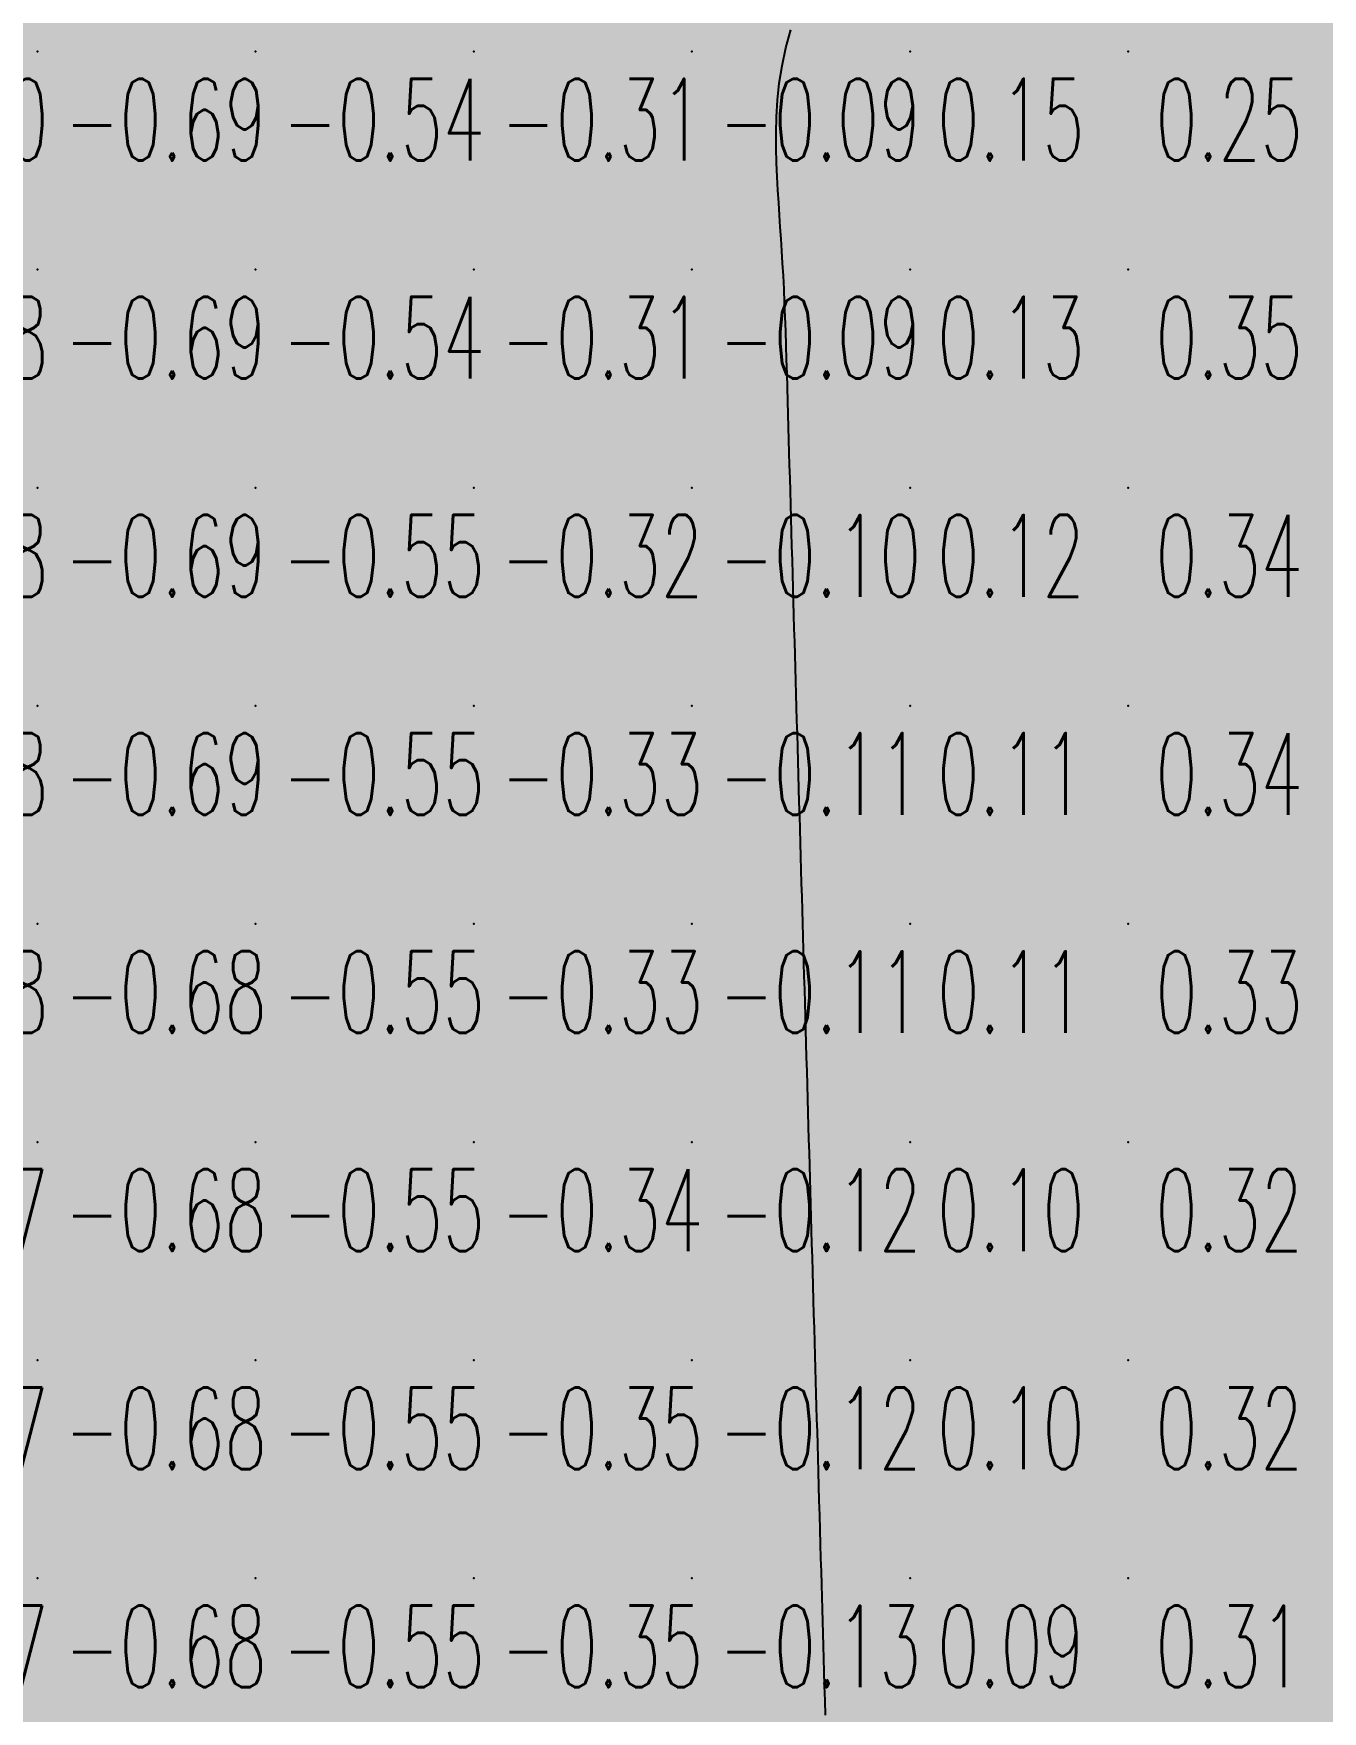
# Model space of a CAD drawing. Header units: millimetres. Extents: x 88261 to 90953, y 390274 to 392322.
# Drawn here: x 90540.1 to 90599.2, y 390581.1 to 390658.1 of the extents above; entities that cross this region are included whole.
import ezdxf
from ezdxf.enums import TextEntityAlignment as Align

# ---------------------------------------------------------------- set-up
doc = ezdxf.new("R2010")
doc.units = ezdxf.units.MM
doc.header["$LTSCALE"] = 25
for name, color, linetype in [('CN_04_00', 242, 'Continuous'), ('COTEAlt', 7, 'Continuous'), ('TN_COLORIAGE', 7, 'Continuous')]:
    doc.layers.add(name, color=color, linetype=linetype)
doc.styles.add('Simplex 1.0', font='Simplex.shx', dxfattribs={"width": 0.99, "height": 2.5})
doc.styles.get("Standard").update_dxf_attribs({"font": 'times.ttf'})

# ---------------------------------------------------------------- blocks, each defined once
blk = doc.blocks.new('COTE')
at = {"color": 0}
blk.add_point((0, 0), dxfattribs=at)
at = {"layer": 'COTEAlt'}
blk.add_attdef('ALT', text='', height=3.75, dxfattribs=at).set_placement((1.25, -1.25), align=Align.TOP_LEFT)

msp = doc.modelspace()

# ---------------------------------------------------------------- linework, layer by layer
at = {"layer": 'CN_04_00', "flags": 128}
msp.add_lwpolyline([(90576.371, 390580.959), (90576.352, 390581.639), (90576.333, 390582.303), (90576.314, 390582.943), (90576.297, 390583.553), (90576.28, 390584.137), (90576.264, 390584.704), (90576.248, 390585.261), (90576.232, 390585.816), (90576.216, 390586.377), (90576.199, 390586.95), (90576.182, 390587.545), (90576.165, 390588.166), (90576.146, 390588.808), (90576.127, 390589.467), (90576.108, 390590.134), (90576.089, 390590.803), (90576.07, 390591.467), (90576.051, 390592.121), (90576.033, 390592.757), (90576.015, 390593.371), (90575.998, 390593.966), (90575.982, 390594.548), (90575.965, 390595.122), (90575.949, 390595.694), (90575.932, 390596.269), (90575.915, 390596.853), (90575.898, 390597.452), (90575.881, 390598.069), (90575.862, 390598.701), (90575.844, 390599.344), (90575.825, 390599.994), (90575.807, 390600.646), (90575.788, 390601.296), (90575.77, 390601.939), (90575.751, 390602.571), (90575.734, 390603.189), (90575.716, 390603.795), (90575.699, 390604.391), (90575.682, 390604.983), (90575.665, 390605.572), (90575.649, 390606.162), (90575.631, 390606.756), (90575.614, 390607.359), (90575.597, 390607.972), (90575.579, 390608.593), (90575.561, 390609.222), (90575.543, 390609.855), (90575.524, 390610.49), (90575.506, 390611.125), (90575.488, 390611.757), (90575.47, 390612.386), (90575.452, 390613.007), (90575.435, 390613.623), (90575.417, 390614.235), (90575.4, 390614.843), (90575.382, 390615.449), (90575.365, 390616.054), (90575.348, 390616.659), (90575.33, 390617.266), (90575.313, 390617.875), (90575.295, 390618.486), (90575.278, 390619.1), (90575.26, 390619.715), (90575.242, 390620.333), (90575.224, 390620.954), (90575.207, 390621.576), (90575.189, 390622.2), (90575.171, 390622.825), (90575.153, 390623.452), (90575.135, 390624.079), (90575.117, 390624.704), (90575.099, 390625.327), (90575.081, 390625.947), (90575.064, 390626.563), (90575.046, 390627.173), (90575.029, 390627.778), (90575.012, 390628.379), (90574.994, 390628.977), (90574.977, 390629.576), (90574.96, 390630.177), (90574.943, 390630.782), (90574.925, 390631.394), (90574.907, 390632.014), (90574.889, 390632.644), (90574.871, 390633.281), (90574.853, 390633.922), (90574.834, 390634.564), (90574.816, 390635.205), (90574.798, 390635.839), (90574.78, 390636.466), (90574.762, 390637.08), (90574.745, 390637.681), (90574.728, 390638.271), (90574.711, 390638.855), (90574.695, 390639.437), (90574.678, 390640.021), (90574.661, 390640.611), (90574.644, 390641.212), (90574.626, 390641.828), (90574.608, 390642.462), (90574.589, 390643.109), (90574.568, 390643.764), (90574.547, 390644.42), (90574.524, 390645.073), (90574.498, 390645.716), (90574.471, 390646.344), (90574.441, 390646.95), (90574.408, 390647.531), (90574.373, 390648.093), (90574.337, 390648.644), (90574.3, 390649.19), (90574.263, 390649.74), (90574.226, 390650.303), (90574.191, 390650.884), (90574.158, 390651.493), (90574.129, 390652.135), (90574.109, 390652.81), (90574.105, 390653.514), (90574.124, 390654.246), (90574.171, 390655.004), (90574.254, 390655.783), (90574.379, 390656.583), (90574.553, 390657.401), (90574.777, 390658.231)], dxfattribs=at)
at = {"layer": 'TN_COLORIAGE', "color": 91}
for points in [[(90530.249, 390657.239, -0.612), (90540.249, 390657.239, -0.612), (90540.249, 390667.239, -0.612)], [(90530.249, 390667.239, -0.612), (90530.249, 390657.239, -0.612), (90540.249, 390667.239, -0.612)], [(90540.249, 390657.239, -0.545), (90550.249, 390657.239, -0.545), (90550.249, 390667.239, -0.545)], [(90540.249, 390667.239, -0.545), (90540.249, 390657.239, -0.545), (90550.249, 390667.239, -0.545)], [(90550.249, 390657.239, -0.301), (90560.249, 390657.239, -0.301), (90560.249, 390667.239, -0.301)], [(90550.249, 390667.239, -0.301), (90550.249, 390657.239, -0.301), (90560.249, 390667.239, -0.301)], [(90560.249, 390657.239), (90568.285, 390665.276), (90560.249, 390667.239), (90568.252, 390667.239)], [(90560.249, 390657.239), (90568.285, 390665.276), (90570.249, 390657.239), (90570.249, 390662.6)], [(90573.964, 390657.239, -0.087), (90577.337, 390664.328, -0.087), (90570.249, 390657.239, -0.087)], [(90570.249, 390662.6, -0.087), (90577.337, 390664.328, -0.087), (90570.249, 390657.239, -0.087)], [(90530.249, 390647.239, -0.695), (90540.249, 390647.239, -0.695), (90540.249, 390657.239, -0.695)], [(90530.249, 390657.239, -0.695), (90530.249, 390647.239, -0.695), (90540.249, 390657.239, -0.695)], [(90540.249, 390647.239, -0.545), (90550.249, 390647.239, -0.545), (90550.249, 390657.239, -0.545)], [(90540.249, 390657.239, -0.545), (90540.249, 390647.239, -0.545), (90550.249, 390657.239, -0.545)], [(90550.249, 390647.239, -0.307), (90560.249, 390647.239, -0.307), (90560.249, 390657.239, -0.307)], [(90550.249, 390657.239, -0.307), (90550.249, 390647.239, -0.307), (90560.249, 390657.239, -0.307)], [(90560.249, 390647.239, -0.087), (90570.249, 390647.239, -0.087), (90570.249, 390657.239, -0.087)], [(90560.249, 390657.239, -0.087), (90560.249, 390647.239, -0.087), (90570.249, 390657.239, -0.087)], [(90570.249, 390647.239), (90574.129, 390651.12), (90570.249, 390657.239), (90573.964, 390657.239)], [(90574.129, 390651.12, -0.093), (90574.471, 390647.239, -0.093), (90570.249, 390647.239, -0.093)], [(90530.249, 390637.239, -0.692), (90540.249, 390637.239, -0.692), (90540.249, 390647.239, -0.692)], [(90530.249, 390647.239, -0.692), (90530.249, 390637.239, -0.692), (90540.249, 390647.239, -0.692)], [(90540.249, 390637.239, -0.545), (90550.249, 390637.239, -0.545), (90550.249, 390647.239, -0.545)], [(90540.249, 390647.239, -0.545), (90540.249, 390637.239, -0.545), (90550.249, 390647.239, -0.545)], [(90550.249, 390637.239, -0.314), (90560.249, 390637.239, -0.314), (90560.249, 390647.239, -0.314)], [(90550.249, 390647.239, -0.314), (90550.249, 390637.239, -0.314), (90560.249, 390647.239, -0.314)], [(90560.249, 390637.239, -0.093), (90570.249, 390637.239, -0.093), (90570.249, 390647.239, -0.093)], [(90560.249, 390647.239, -0.093), (90560.249, 390637.239, -0.093), (90570.249, 390647.239, -0.093)], [(90570.249, 390637.239), (90574.632, 390641.622), (90570.249, 390647.239), (90574.471, 390647.239)], [(90574.632, 390641.622, -0.099), (90574.758, 390637.239, -0.099), (90570.249, 390637.239, -0.099)], [(90530.249, 390627.239, -0.69), (90540.249, 390627.239, -0.69), (90540.249, 390637.239, -0.69)], [(90530.249, 390637.239, -0.69), (90530.249, 390627.239, -0.69), (90540.249, 390637.239, -0.69)], [(90540.249, 390627.239, -0.545), (90550.249, 390627.239, -0.545), (90550.249, 390637.239, -0.545)], [(90540.249, 390637.239, -0.545), (90540.249, 390627.239, -0.545), (90550.249, 390637.239, -0.545)], [(90550.249, 390627.239, -0.32), (90560.249, 390627.239, -0.32), (90560.249, 390637.239, -0.32)], [(90550.249, 390637.239, -0.32), (90550.249, 390627.239, -0.32), (90560.249, 390637.239, -0.32)], [(90560.249, 390627.239, -0.099), (90570.249, 390627.239, -0.099), (90570.249, 390637.239, -0.099)], [(90560.249, 390637.239, -0.099), (90560.249, 390627.239, -0.099), (90570.249, 390637.239, -0.099)], [(90570.249, 390627.239), (90574.911, 390631.901), (90570.249, 390637.239), (90574.758, 390637.239)], [(90574.911, 390631.901, -0.106), (90575.044, 390627.239, -0.106), (90570.249, 390627.239, -0.106)], [(90530.249, 390617.239, -0.687), (90540.249, 390617.239, -0.687), (90540.249, 390627.239, -0.687)], [(90530.249, 390627.239, -0.687), (90530.249, 390617.239, -0.687), (90540.249, 390627.239, -0.687)], [(90540.249, 390617.239, -0.545), (90550.249, 390617.239, -0.545), (90550.249, 390627.239, -0.545)], [(90540.249, 390627.239, -0.545), (90540.249, 390617.239, -0.545), (90550.249, 390627.239, -0.545)], [(90550.249, 390617.239, -0.326), (90560.249, 390617.239, -0.326), (90560.249, 390627.239, -0.326)], [(90550.249, 390627.239, -0.326), (90550.249, 390617.239, -0.326), (90560.249, 390627.239, -0.326)], [(90560.249, 390617.239, -0.106), (90570.249, 390617.239, -0.106), (90570.249, 390627.239, -0.106)], [(90560.249, 390627.239, -0.106), (90560.249, 390617.239, -0.106), (90570.249, 390627.239, -0.106)], [(90570.249, 390617.239), (90575.189, 390622.18), (90570.249, 390627.239), (90575.044, 390627.239)], [(90575.189, 390622.18, -0.112), (90575.331, 390617.239, -0.112), (90570.249, 390617.239, -0.112)], [(90530.249, 390607.239, -0.684), (90540.249, 390607.239, -0.684), (90540.249, 390617.239, -0.684)], [(90530.249, 390617.239, -0.684), (90530.249, 390607.239, -0.684), (90540.249, 390617.239, -0.684)], [(90540.249, 390607.239, -0.545), (90550.249, 390607.239, -0.545), (90550.249, 390617.239, -0.545)], [(90540.249, 390617.239, -0.545), (90540.249, 390607.239, -0.545), (90550.249, 390617.239, -0.545)], [(90550.249, 390607.239, -0.333), (90560.249, 390607.239, -0.333), (90560.249, 390617.239, -0.333)], [(90550.249, 390617.239, -0.333), (90550.249, 390607.239, -0.333), (90560.249, 390617.239, -0.333)], [(90560.249, 390607.239, -0.112), (90570.249, 390607.239, -0.112), (90570.249, 390617.239, -0.112)], [(90560.249, 390617.239, -0.112), (90560.249, 390607.239, -0.112), (90570.249, 390617.239, -0.112)], [(90570.249, 390607.239), (90575.468, 390612.459), (90570.249, 390617.239), (90575.331, 390617.239)], [(90575.468, 390612.459, -0.118), (90575.618, 390607.239, -0.118), (90570.249, 390607.239, -0.118)], [(90530.249, 390597.239, -0.682), (90540.249, 390597.239, -0.682), (90540.249, 390607.239, -0.682)], [(90530.249, 390607.239, -0.682), (90530.249, 390597.239, -0.682), (90540.249, 390607.239, -0.682)], [(90540.249, 390597.239, -0.545), (90550.249, 390597.239, -0.545), (90550.249, 390607.239, -0.545)], [(90540.249, 390607.239, -0.545), (90540.249, 390597.239, -0.545), (90550.249, 390607.239, -0.545)], [(90550.249, 390597.239, -0.339), (90560.249, 390597.239, -0.339), (90560.249, 390607.239, -0.339)], [(90550.249, 390607.239, -0.339), (90550.249, 390597.239, -0.339), (90560.249, 390607.239, -0.339)], [(90560.249, 390597.239, -0.118), (90570.249, 390597.239, -0.118), (90570.249, 390607.239, -0.118)], [(90560.249, 390607.239, -0.118), (90560.249, 390597.239, -0.118), (90570.249, 390607.239, -0.118)], [(90570.249, 390597.239), (90575.747, 390602.737), (90570.249, 390607.239), (90575.618, 390607.239)], [(90575.747, 390602.737, -0.125), (90575.904, 390597.239, -0.125), (90570.249, 390597.239, -0.125)], [(90530.249, 390587.239, -0.679), (90540.249, 390587.239, -0.679), (90540.249, 390597.239, -0.679)], [(90530.249, 390597.239, -0.679), (90530.249, 390587.239, -0.679), (90540.249, 390597.239, -0.679)], [(90540.249, 390587.239, -0.545), (90550.249, 390587.239, -0.545), (90550.249, 390597.239, -0.545)], [(90540.249, 390597.239, -0.545), (90540.249, 390587.239, -0.545), (90550.249, 390597.239, -0.545)], [(90550.249, 390587.239, -0.345), (90560.249, 390587.239, -0.345), (90560.249, 390597.239, -0.345)], [(90550.249, 390597.239, -0.345), (90550.249, 390587.239, -0.345), (90560.249, 390597.239, -0.345)], [(90560.249, 390587.239, -0.125), (90570.249, 390587.239, -0.125), (90570.249, 390597.239, -0.125)], [(90560.249, 390597.239, -0.125), (90560.249, 390587.239, -0.125), (90570.249, 390597.239, -0.125)], [(90570.249, 390587.239), (90576.025, 390593.016), (90570.249, 390597.239), (90575.904, 390597.239)], [(90576.025, 390593.016, -0.131), (90576.191, 390587.239, -0.131), (90570.249, 390587.239, -0.131)], [(90530.249, 390577.239, -0.676), (90540.249, 390577.239, -0.676), (90540.249, 390587.239, -0.676)], [(90530.249, 390587.239, -0.676), (90530.249, 390577.239, -0.676), (90540.249, 390587.239, -0.676)], [(90540.249, 390577.239, -0.546), (90550.249, 390577.239, -0.546), (90550.249, 390587.239, -0.546)], [(90540.249, 390587.239, -0.546), (90540.249, 390577.239, -0.546), (90550.249, 390587.239, -0.546)], [(90550.249, 390577.239, -0.351), (90560.249, 390577.239, -0.351), (90560.249, 390587.239, -0.351)], [(90550.249, 390587.239, -0.351), (90550.249, 390577.239, -0.351), (90560.249, 390587.239, -0.351)], [(90560.249, 390577.239, -0.131), (90570.249, 390577.239, -0.131), (90570.249, 390587.239, -0.131)], [(90560.249, 390587.239, -0.131), (90560.249, 390577.239, -0.131), (90570.249, 390587.239, -0.131)], [(90570.249, 390577.239), (90576.304, 390583.295), (90570.249, 390587.239), (90576.191, 390587.239)], [(90576.304, 390583.295, -0.137), (90576.478, 390577.239, -0.137), (90570.249, 390577.239, -0.137)]]:
    msp.add_solid(points, dxfattribs=at)
at = {"layer": 'TN_COLORIAGE', "color": 81}
for points in [[(90577.337, 390664.328, 0.147), (90573.964, 390657.239, 0.147), (90580.249, 390667.239, 0.147), (90580.249, 390657.239, 0.147)], [(90580.249, 390657.239, 0.317), (90590.249, 390657.239, 0.317), (90590.249, 390667.239, 0.317)], [(90580.249, 390667.239, 0.317), (90580.249, 390657.239, 0.317), (90590.249, 390667.239, 0.317)], [(90590.249, 390667.239, 0.515), (90590.249, 390657.239, 0.515), (90600.249, 390667.239, 0.515)], [(90590.249, 390657.239, 0.515), (90600.249, 390657.239, 0.515), (90600.249, 390667.239, 0.515)], [(90573.964, 390657.239, 0.147), (90574.129, 390651.12, 0.147), (90580.249, 390657.239, 0.147)], [(90574.471, 390647.239, 0.147), (90574.129, 390651.12, 0.147), (90580.249, 390647.239, 0.147), (90580.249, 390657.239, 0.147)], [(90580.249, 390647.239, 0.251), (90590.249, 390647.239, 0.251), (90590.249, 390657.239, 0.251)], [(90580.249, 390657.239, 0.251), (90580.249, 390647.239, 0.251), (90590.249, 390657.239, 0.251)], [(90590.249, 390657.239, 0.518), (90590.249, 390647.239, 0.518), (90600.249, 390657.239, 0.518)], [(90590.249, 390647.239, 0.518), (90600.249, 390647.239, 0.518), (90600.249, 390657.239, 0.518)], [(90574.471, 390647.239, 0.127), (90574.632, 390641.622, 0.127), (90580.249, 390647.239, 0.127)], [(90574.758, 390637.239, 0.127), (90574.632, 390641.622, 0.127), (90580.249, 390637.239, 0.127), (90580.249, 390647.239, 0.127)], [(90580.249, 390637.239, 0.348), (90590.249, 390637.239, 0.348), (90590.249, 390647.239, 0.348)], [(90580.249, 390647.239, 0.348), (90580.249, 390637.239, 0.348), (90590.249, 390647.239, 0.348)], [(90590.249, 390647.239, 0.706), (90590.249, 390637.239, 0.706), (90600.249, 390647.239, 0.706)], [(90590.249, 390637.239, 0.706), (90600.249, 390637.239, 0.706), (90600.249, 390647.239, 0.706)], [(90574.758, 390637.239, 0.121), (90574.911, 390631.901, 0.121), (90580.249, 390637.239, 0.121)], [(90575.044, 390627.239, 0.121), (90574.911, 390631.901, 0.121), (90580.249, 390627.239, 0.121), (90580.249, 390637.239, 0.121)], [(90580.249, 390627.239, 0.342), (90590.249, 390627.239, 0.342), (90590.249, 390637.239, 0.342)], [(90580.249, 390637.239, 0.342), (90580.249, 390627.239, 0.342), (90590.249, 390637.239, 0.342)], [(90590.249, 390637.239, 0.562), (90590.249, 390627.239, 0.562), (90600.249, 390637.239, 0.562)], [(90590.249, 390627.239, 0.562), (90600.249, 390627.239, 0.562), (90600.249, 390637.239, 0.562)], [(90575.044, 390627.239, 0.115), (90575.189, 390622.18, 0.115), (90580.249, 390627.239, 0.115)], [(90575.331, 390617.239, 0.115), (90575.189, 390622.18, 0.115), (90580.249, 390617.239, 0.115), (90580.249, 390627.239, 0.115)], [(90580.249, 390617.239, 0.335), (90590.249, 390617.239, 0.335), (90590.249, 390627.239, 0.335)], [(90580.249, 390627.239, 0.335), (90580.249, 390617.239, 0.335), (90590.249, 390627.239, 0.335)], [(90590.249, 390627.239, 0.556), (90590.249, 390617.239, 0.556), (90600.249, 390627.239, 0.556)], [(90590.249, 390617.239, 0.556), (90600.249, 390617.239, 0.556), (90600.249, 390627.239, 0.556)], [(90575.331, 390617.239, 0.108), (90575.468, 390612.459, 0.108), (90580.249, 390617.239, 0.108)], [(90575.618, 390607.239, 0.108), (90575.468, 390612.459, 0.108), (90580.249, 390607.239, 0.108), (90580.249, 390617.239, 0.108)], [(90580.249, 390607.239, 0.329), (90590.249, 390607.239, 0.329), (90590.249, 390617.239, 0.329)], [(90580.249, 390617.239, 0.329), (90580.249, 390607.239, 0.329), (90590.249, 390617.239, 0.329)], [(90590.249, 390617.239, 0.549), (90590.249, 390607.239, 0.549), (90600.249, 390617.239, 0.549)], [(90590.249, 390607.239, 0.549), (90600.249, 390607.239, 0.549), (90600.249, 390617.239, 0.549)], [(90575.618, 390607.239, 0.102), (90575.747, 390602.737, 0.102), (90580.249, 390607.239, 0.102)], [(90575.904, 390597.239, 0.102), (90575.747, 390602.737, 0.102), (90580.249, 390597.239, 0.102), (90580.249, 390607.239, 0.102)], [(90580.249, 390597.239, 0.323), (90590.249, 390597.239, 0.323), (90590.249, 390607.239, 0.323)], [(90580.249, 390607.239, 0.323), (90580.249, 390597.239, 0.323), (90590.249, 390607.239, 0.323)], [(90590.249, 390607.239, 0.543), (90590.249, 390597.239, 0.543), (90600.249, 390607.239, 0.543)], [(90590.249, 390597.239, 0.543), (90600.249, 390597.239, 0.543), (90600.249, 390607.239, 0.543)], [(90575.904, 390597.239, 0.096), (90576.025, 390593.016, 0.096), (90580.249, 390597.239, 0.096)], [(90576.191, 390587.239, 0.096), (90576.025, 390593.016, 0.096), (90580.249, 390587.239, 0.096), (90580.249, 390597.239, 0.096)], [(90580.249, 390587.239, 0.316), (90590.249, 390587.239, 0.316), (90590.249, 390597.239, 0.316)], [(90580.249, 390597.239, 0.316), (90580.249, 390587.239, 0.316), (90590.249, 390597.239, 0.316)], [(90590.249, 390597.239, 0.537), (90590.249, 390587.239, 0.537), (90600.249, 390597.239, 0.537)], [(90590.249, 390587.239, 0.537), (90600.249, 390587.239, 0.537), (90600.249, 390597.239, 0.537)], [(90576.191, 390587.239, 0.089), (90576.304, 390583.295, 0.089), (90580.249, 390587.239, 0.089)], [(90576.478, 390577.239, 0.089), (90576.304, 390583.295, 0.089), (90580.249, 390577.239, 0.089), (90580.249, 390587.239, 0.089)], [(90580.249, 390577.239, 0.31), (90590.249, 390577.239, 0.31), (90590.249, 390587.239, 0.31)], [(90580.249, 390587.239, 0.31), (90580.249, 390577.239, 0.31), (90590.249, 390587.239, 0.31)], [(90590.249, 390587.239, 0.53), (90590.249, 390577.239, 0.53), (90600.249, 390587.239, 0.53)], [(90590.249, 390577.239, 0.53), (90600.249, 390577.239, 0.53), (90600.249, 390587.239, 0.53)]]:
    msp.add_solid(points, dxfattribs=at)

# ---------------------------------------------------------------- block references
at = {"layer": 'COTEAlt'}
ref = msp.add_blockref('COTE', (90530.249, 390657.239), dxfattribs=at)
ref.add_attrib('ALT', '-0.70', dxfattribs={"height": 3.75, "style": 'Simplex 1.0', "width": 0.6}).set_placement((90531.499, 390655.989), align=Align.TOP_LEFT)
ref = msp.add_blockref('COTE', (90540.249, 390657.239), dxfattribs=at)
ref.add_attrib('ALT', '-0.69', dxfattribs={"height": 3.75, "style": 'Simplex 1.0', "width": 0.6}).set_placement((90541.499, 390655.989), align=Align.TOP_LEFT)
ref = msp.add_blockref('COTE', (90550.249, 390657.239), dxfattribs=at)
ref.add_attrib('ALT', '-0.54', dxfattribs={"height": 3.75, "style": 'Simplex 1.0', "width": 0.6}).set_placement((90551.499, 390655.989), align=Align.TOP_LEFT)
ref = msp.add_blockref('COTE', (90560.249, 390657.239), dxfattribs=at)
ref.add_attrib('ALT', '-0.31', dxfattribs={"height": 3.75, "style": 'Simplex 1.0', "width": 0.6}).set_placement((90561.499, 390655.989), align=Align.TOP_LEFT)
ref = msp.add_blockref('COTE', (90570.249, 390657.239), dxfattribs=at)
ref.add_attrib('ALT', '-0.09', dxfattribs={"height": 3.75, "style": 'Simplex 1.0', "width": 0.6}).set_placement((90571.499, 390655.989), align=Align.TOP_LEFT)
ref = msp.add_blockref('COTE', (90580.249, 390657.239), dxfattribs=at)
ref.add_attrib('ALT', '0.15', dxfattribs={"height": 3.75, "style": 'Simplex 1.0', "width": 0.6}).set_placement((90581.499, 390655.989), align=Align.TOP_LEFT)
ref = msp.add_blockref('COTE', (90590.249, 390657.239), dxfattribs=at)
ref.add_attrib('ALT', '0.25', dxfattribs={"height": 3.75, "style": 'Simplex 1.0', "width": 0.6}).set_placement((90591.499, 390655.989), align=Align.TOP_LEFT)
ref = msp.add_blockref('COTE', (90530.249, 390647.239), dxfattribs=at)
ref.add_attrib('ALT', '-0.78', dxfattribs={"height": 3.75, "style": 'Simplex 1.0', "width": 0.6}).set_placement((90531.499, 390645.989), align=Align.TOP_LEFT)
ref = msp.add_blockref('COTE', (90540.249, 390647.239), dxfattribs=at)
ref.add_attrib('ALT', '-0.69', dxfattribs={"height": 3.75, "style": 'Simplex 1.0', "width": 0.6}).set_placement((90541.499, 390645.989), align=Align.TOP_LEFT)
ref = msp.add_blockref('COTE', (90550.249, 390647.239), dxfattribs=at)
ref.add_attrib('ALT', '-0.54', dxfattribs={"height": 3.75, "style": 'Simplex 1.0', "width": 0.6}).set_placement((90551.499, 390645.989), align=Align.TOP_LEFT)
ref = msp.add_blockref('COTE', (90560.249, 390647.239), dxfattribs=at)
ref.add_attrib('ALT', '-0.31', dxfattribs={"height": 3.75, "style": 'Simplex 1.0', "width": 0.6}).set_placement((90561.499, 390645.989), align=Align.TOP_LEFT)
ref = msp.add_blockref('COTE', (90570.249, 390647.239), dxfattribs=at)
ref.add_attrib('ALT', '-0.09', dxfattribs={"height": 3.75, "style": 'Simplex 1.0', "width": 0.6}).set_placement((90571.499, 390645.989), align=Align.TOP_LEFT)
ref = msp.add_blockref('COTE', (90580.249, 390647.239), dxfattribs=at)
ref.add_attrib('ALT', '0.13', dxfattribs={"height": 3.75, "style": 'Simplex 1.0', "width": 0.6}).set_placement((90581.499, 390645.989), align=Align.TOP_LEFT)
ref = msp.add_blockref('COTE', (90590.249, 390647.239), dxfattribs=at)
ref.add_attrib('ALT', '0.35', dxfattribs={"height": 3.75, "style": 'Simplex 1.0', "width": 0.6}).set_placement((90591.499, 390645.989), align=Align.TOP_LEFT)
ref = msp.add_blockref('COTE', (90530.249, 390637.239), dxfattribs=at)
ref.add_attrib('ALT', '-0.78', dxfattribs={"height": 3.75, "style": 'Simplex 1.0', "width": 0.6}).set_placement((90531.499, 390635.989), align=Align.TOP_LEFT)
ref = msp.add_blockref('COTE', (90540.249, 390637.239), dxfattribs=at)
ref.add_attrib('ALT', '-0.69', dxfattribs={"height": 3.75, "style": 'Simplex 1.0', "width": 0.6}).set_placement((90541.499, 390635.989), align=Align.TOP_LEFT)
ref = msp.add_blockref('COTE', (90550.249, 390637.239), dxfattribs=at)
ref.add_attrib('ALT', '-0.55', dxfattribs={"height": 3.75, "style": 'Simplex 1.0', "width": 0.6}).set_placement((90551.499, 390635.989), align=Align.TOP_LEFT)
ref = msp.add_blockref('COTE', (90560.249, 390637.239), dxfattribs=at)
ref.add_attrib('ALT', '-0.32', dxfattribs={"height": 3.75, "style": 'Simplex 1.0', "width": 0.6}).set_placement((90561.499, 390635.989), align=Align.TOP_LEFT)
ref = msp.add_blockref('COTE', (90570.249, 390637.239), dxfattribs=at)
ref.add_attrib('ALT', '-0.10', dxfattribs={"height": 3.75, "style": 'Simplex 1.0', "width": 0.6}).set_placement((90571.499, 390635.989), align=Align.TOP_LEFT)
ref = msp.add_blockref('COTE', (90580.249, 390637.239), dxfattribs=at)
ref.add_attrib('ALT', '0.12', dxfattribs={"height": 3.75, "style": 'Simplex 1.0', "width": 0.6}).set_placement((90581.499, 390635.989), align=Align.TOP_LEFT)
ref = msp.add_blockref('COTE', (90590.249, 390637.239), dxfattribs=at)
ref.add_attrib('ALT', '0.34', dxfattribs={"height": 3.75, "style": 'Simplex 1.0', "width": 0.6}).set_placement((90591.499, 390635.989), align=Align.TOP_LEFT)
ref = msp.add_blockref('COTE', (90530.249, 390627.239), dxfattribs=at)
ref.add_attrib('ALT', '-0.78', dxfattribs={"height": 3.75, "style": 'Simplex 1.0', "width": 0.6}).set_placement((90531.499, 390625.989), align=Align.TOP_LEFT)
ref = msp.add_blockref('COTE', (90540.249, 390627.239), dxfattribs=at)
ref.add_attrib('ALT', '-0.69', dxfattribs={"height": 3.75, "style": 'Simplex 1.0', "width": 0.6}).set_placement((90541.499, 390625.989), align=Align.TOP_LEFT)
ref = msp.add_blockref('COTE', (90550.249, 390627.239), dxfattribs=at)
ref.add_attrib('ALT', '-0.55', dxfattribs={"height": 3.75, "style": 'Simplex 1.0', "width": 0.6}).set_placement((90551.499, 390625.989), align=Align.TOP_LEFT)
ref = msp.add_blockref('COTE', (90560.249, 390627.239), dxfattribs=at)
ref.add_attrib('ALT', '-0.33', dxfattribs={"height": 3.75, "style": 'Simplex 1.0', "width": 0.6}).set_placement((90561.499, 390625.989), align=Align.TOP_LEFT)
ref = msp.add_blockref('COTE', (90570.249, 390627.239), dxfattribs=at)
ref.add_attrib('ALT', '-0.11', dxfattribs={"height": 3.75, "style": 'Simplex 1.0', "width": 0.6}).set_placement((90571.499, 390625.989), align=Align.TOP_LEFT)
ref = msp.add_blockref('COTE', (90580.249, 390627.239), dxfattribs=at)
ref.add_attrib('ALT', '0.11', dxfattribs={"height": 3.75, "style": 'Simplex 1.0', "width": 0.6}).set_placement((90581.499, 390625.989), align=Align.TOP_LEFT)
ref = msp.add_blockref('COTE', (90590.249, 390627.239), dxfattribs=at)
ref.add_attrib('ALT', '0.34', dxfattribs={"height": 3.75, "style": 'Simplex 1.0', "width": 0.6}).set_placement((90591.499, 390625.989), align=Align.TOP_LEFT)
ref = msp.add_blockref('COTE', (90530.249, 390617.239), dxfattribs=at)
ref.add_attrib('ALT', '-0.78', dxfattribs={"height": 3.75, "style": 'Simplex 1.0', "width": 0.6}).set_placement((90531.499, 390615.989), align=Align.TOP_LEFT)
ref = msp.add_blockref('COTE', (90540.249, 390617.239), dxfattribs=at)
ref.add_attrib('ALT', '-0.68', dxfattribs={"height": 3.75, "style": 'Simplex 1.0', "width": 0.6}).set_placement((90541.499, 390615.989), align=Align.TOP_LEFT)
ref = msp.add_blockref('COTE', (90550.249, 390617.239), dxfattribs=at)
ref.add_attrib('ALT', '-0.55', dxfattribs={"height": 3.75, "style": 'Simplex 1.0', "width": 0.6}).set_placement((90551.499, 390615.989), align=Align.TOP_LEFT)
ref = msp.add_blockref('COTE', (90560.249, 390617.239), dxfattribs=at)
ref.add_attrib('ALT', '-0.33', dxfattribs={"height": 3.75, "style": 'Simplex 1.0', "width": 0.6}).set_placement((90561.499, 390615.989), align=Align.TOP_LEFT)
ref = msp.add_blockref('COTE', (90570.249, 390617.239), dxfattribs=at)
ref.add_attrib('ALT', '-0.11', dxfattribs={"height": 3.75, "style": 'Simplex 1.0', "width": 0.6}).set_placement((90571.499, 390615.989), align=Align.TOP_LEFT)
ref = msp.add_blockref('COTE', (90580.249, 390617.239), dxfattribs=at)
ref.add_attrib('ALT', '0.11', dxfattribs={"height": 3.75, "style": 'Simplex 1.0', "width": 0.6}).set_placement((90581.499, 390615.989), align=Align.TOP_LEFT)
ref = msp.add_blockref('COTE', (90590.249, 390617.239), dxfattribs=at)
ref.add_attrib('ALT', '0.33', dxfattribs={"height": 3.75, "style": 'Simplex 1.0', "width": 0.6}).set_placement((90591.499, 390615.989), align=Align.TOP_LEFT)
ref = msp.add_blockref('COTE', (90530.249, 390607.239), dxfattribs=at)
ref.add_attrib('ALT', '-0.77', dxfattribs={"height": 3.75, "style": 'Simplex 1.0', "width": 0.6}).set_placement((90531.499, 390605.989), align=Align.TOP_LEFT)
ref = msp.add_blockref('COTE', (90540.249, 390607.239), dxfattribs=at)
ref.add_attrib('ALT', '-0.68', dxfattribs={"height": 3.75, "style": 'Simplex 1.0', "width": 0.6}).set_placement((90541.499, 390605.989), align=Align.TOP_LEFT)
ref = msp.add_blockref('COTE', (90550.249, 390607.239), dxfattribs=at)
ref.add_attrib('ALT', '-0.55', dxfattribs={"height": 3.75, "style": 'Simplex 1.0', "width": 0.6}).set_placement((90551.499, 390605.989), align=Align.TOP_LEFT)
ref = msp.add_blockref('COTE', (90560.249, 390607.239), dxfattribs=at)
ref.add_attrib('ALT', '-0.34', dxfattribs={"height": 3.75, "style": 'Simplex 1.0', "width": 0.6}).set_placement((90561.499, 390605.989), align=Align.TOP_LEFT)
ref = msp.add_blockref('COTE', (90570.249, 390607.239), dxfattribs=at)
ref.add_attrib('ALT', '-0.12', dxfattribs={"height": 3.75, "style": 'Simplex 1.0', "width": 0.6}).set_placement((90571.499, 390605.989), align=Align.TOP_LEFT)
ref = msp.add_blockref('COTE', (90580.249, 390607.239), dxfattribs=at)
ref.add_attrib('ALT', '0.10', dxfattribs={"height": 3.75, "style": 'Simplex 1.0', "width": 0.6}).set_placement((90581.499, 390605.989), align=Align.TOP_LEFT)
ref = msp.add_blockref('COTE', (90590.249, 390607.239), dxfattribs=at)
ref.add_attrib('ALT', '0.32', dxfattribs={"height": 3.75, "style": 'Simplex 1.0', "width": 0.6}).set_placement((90591.499, 390605.989), align=Align.TOP_LEFT)
ref = msp.add_blockref('COTE', (90530.249, 390597.239), dxfattribs=at)
ref.add_attrib('ALT', '-0.77', dxfattribs={"height": 3.75, "style": 'Simplex 1.0', "width": 0.6}).set_placement((90531.499, 390595.989), align=Align.TOP_LEFT)
ref = msp.add_blockref('COTE', (90540.249, 390597.239), dxfattribs=at)
ref.add_attrib('ALT', '-0.68', dxfattribs={"height": 3.75, "style": 'Simplex 1.0', "width": 0.6}).set_placement((90541.499, 390595.989), align=Align.TOP_LEFT)
ref = msp.add_blockref('COTE', (90550.249, 390597.239), dxfattribs=at)
ref.add_attrib('ALT', '-0.55', dxfattribs={"height": 3.75, "style": 'Simplex 1.0', "width": 0.6}).set_placement((90551.499, 390595.989), align=Align.TOP_LEFT)
ref = msp.add_blockref('COTE', (90560.249, 390597.239), dxfattribs=at)
ref.add_attrib('ALT', '-0.35', dxfattribs={"height": 3.75, "style": 'Simplex 1.0', "width": 0.6}).set_placement((90561.499, 390595.989), align=Align.TOP_LEFT)
ref = msp.add_blockref('COTE', (90570.249, 390597.239), dxfattribs=at)
ref.add_attrib('ALT', '-0.12', dxfattribs={"height": 3.75, "style": 'Simplex 1.0', "width": 0.6}).set_placement((90571.499, 390595.989), align=Align.TOP_LEFT)
ref = msp.add_blockref('COTE', (90580.249, 390597.239), dxfattribs=at)
ref.add_attrib('ALT', '0.10', dxfattribs={"height": 3.75, "style": 'Simplex 1.0', "width": 0.6}).set_placement((90581.499, 390595.989), align=Align.TOP_LEFT)
ref = msp.add_blockref('COTE', (90590.249, 390597.239), dxfattribs=at)
ref.add_attrib('ALT', '0.32', dxfattribs={"height": 3.75, "style": 'Simplex 1.0', "width": 0.6}).set_placement((90591.499, 390595.989), align=Align.TOP_LEFT)
ref = msp.add_blockref('COTE', (90530.249, 390587.239), dxfattribs=at)
ref.add_attrib('ALT', '-0.77', dxfattribs={"height": 3.75, "style": 'Simplex 1.0', "width": 0.6}).set_placement((90531.499, 390585.989), align=Align.TOP_LEFT)
ref = msp.add_blockref('COTE', (90540.249, 390587.239), dxfattribs=at)
ref.add_attrib('ALT', '-0.68', dxfattribs={"height": 3.75, "style": 'Simplex 1.0', "width": 0.6}).set_placement((90541.499, 390585.989), align=Align.TOP_LEFT)
ref = msp.add_blockref('COTE', (90550.249, 390587.239), dxfattribs=at)
ref.add_attrib('ALT', '-0.55', dxfattribs={"height": 3.75, "style": 'Simplex 1.0', "width": 0.6}).set_placement((90551.499, 390585.989), align=Align.TOP_LEFT)
ref = msp.add_blockref('COTE', (90560.249, 390587.239), dxfattribs=at)
ref.add_attrib('ALT', '-0.35', dxfattribs={"height": 3.75, "style": 'Simplex 1.0', "width": 0.6}).set_placement((90561.499, 390585.989), align=Align.TOP_LEFT)
ref = msp.add_blockref('COTE', (90570.249, 390587.239), dxfattribs=at)
ref.add_attrib('ALT', '-0.13', dxfattribs={"height": 3.75, "style": 'Simplex 1.0', "width": 0.6}).set_placement((90571.499, 390585.989), align=Align.TOP_LEFT)
ref = msp.add_blockref('COTE', (90580.249, 390587.239), dxfattribs=at)
ref.add_attrib('ALT', '0.09', dxfattribs={"height": 3.75, "style": 'Simplex 1.0', "width": 0.6}).set_placement((90581.499, 390585.989), align=Align.TOP_LEFT)
ref = msp.add_blockref('COTE', (90590.249, 390587.239), dxfattribs=at)
ref.add_attrib('ALT', '0.31', dxfattribs={"height": 3.75, "style": 'Simplex 1.0', "width": 0.6}).set_placement((90591.499, 390585.989), align=Align.TOP_LEFT)

doc.saveas('drawing.dxf')
